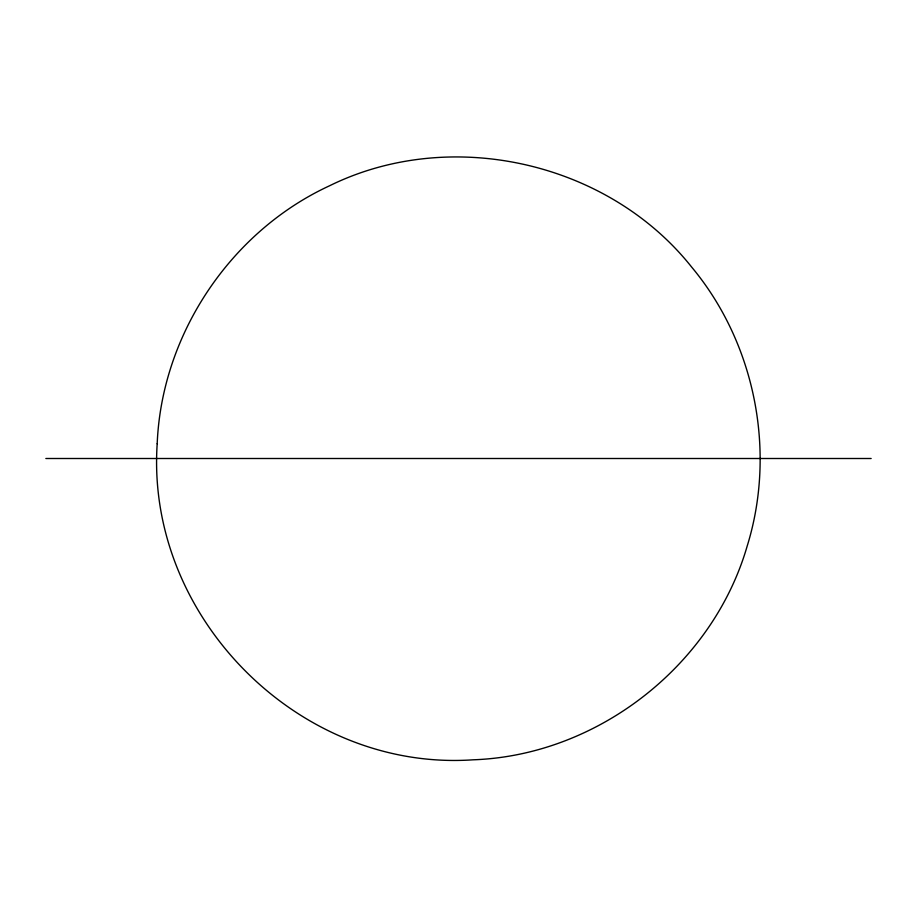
<?xml version="1.0" encoding="UTF-8"?>
<svg xmlns="http://www.w3.org/2000/svg" width="917" height="917" viewBox="0 0 917 917"><rect width="100%" height="100%" fill="white"/><g stroke="black" fill="none" stroke-linecap="round" stroke-linejoin="round"><path stroke-width="1.38" d="M45.85 458.5L871.15 458.5M157.197 443.702C145.551 616.889 299.206 771.85 473.229 759.803L473.287 759.803C597.632 755.367 712.612 665.559 747.183 546.073C776.55 451.473 755.161 343.245 691.693 267.122C607.925 161.598 450.362 126.214 329.524 185.796C230.419 231.531 161.587 334.694 157.197 443.702"/></g></svg>
